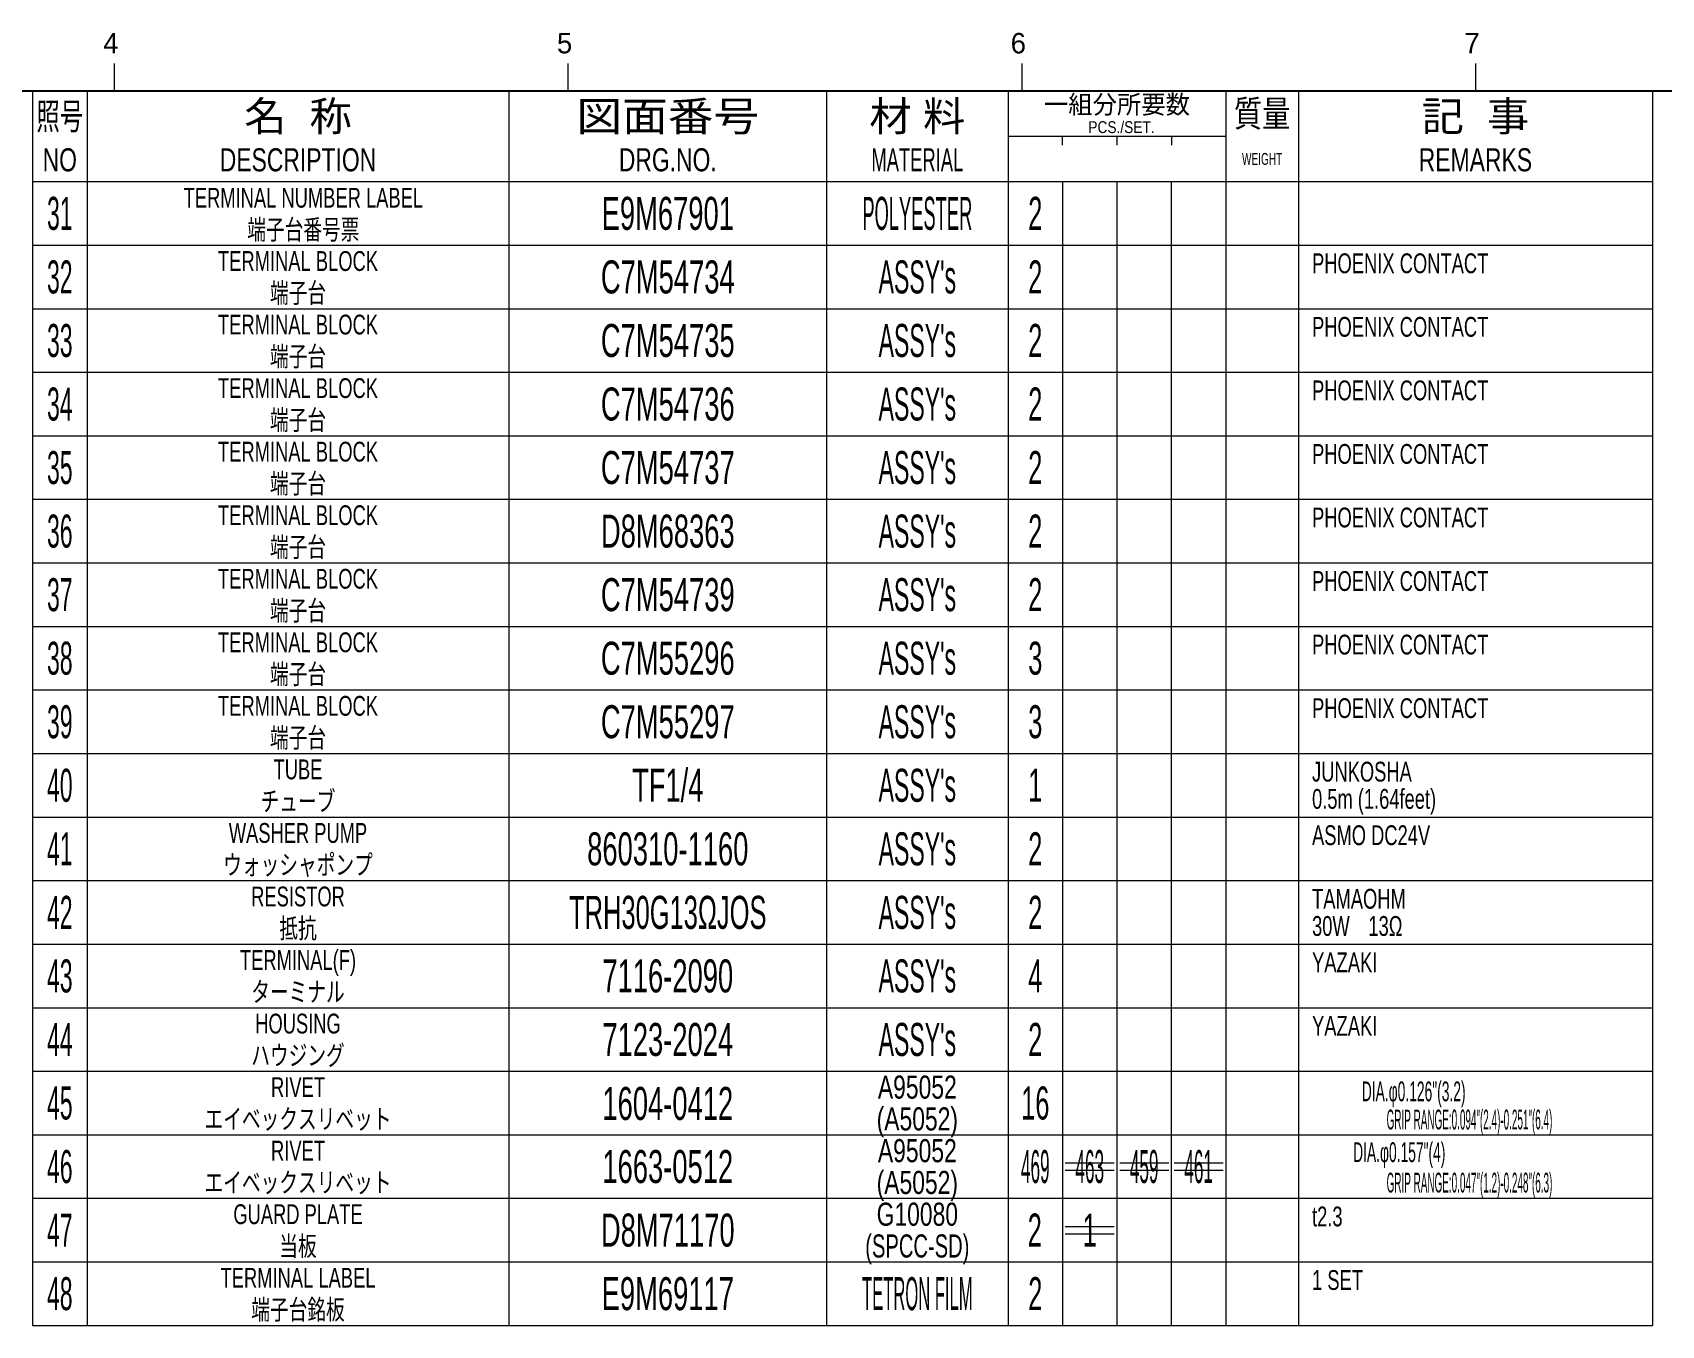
# Model space of a CAD drawing. Header units: millimetres. Extents: x 7 to 587, y 2 to 418.
# Drawn here: x 224 to 403.5, y 274 to 416.4 of the extents above; entities that cross this region are included whole.
import ezdxf
from ezdxf.enums import TextEntityAlignment as Align

# ---------------------------------------------------------------- set-up
doc = ezdxf.new("R2010")
doc.units = ezdxf.units.MM
for name, color, linetype in [('GR1_05', 7, 'Continuous'), ('図面枠C7M', 7, 'Continuous'), ('表題、部品表_01', 7, 'Continuous'), ('表題、部品表_02', 7, 'Continuous'), ('表題、部品表_03', 7, 'Continuous')]:
    doc.layers.add(name, color=color, linetype=linetype)
doc.styles.add('HG丸ｺﾞｼｯｸM-PRO', font='')
doc.styles.get('HG丸ｺﾞｼｯｸM-PRO').set_extended_font_data('HG丸ｺﾞｼｯｸM-PRO')

# ---------------------------------------------------------------- blocks, each defined once
blk = doc.blocks.new('BLKF023')
at = {"layer": '図面枠C7M', "color": 4, "linetype": 'Continuous', "lineweight": 13}
for p, q in [((233, 413), (233, 410)), ((283, 413), (283, 410)), ((333, 413), (333, 410)), ((383, 413), (383, 410))]:
    blk.add_line(p, q, dxfattribs=at)
at = {"layer": '図面枠C7M', "color": 2, "linetype": 'Continuous', "lineweight": 25}
blk.add_line((33, 410), (587, 410), dxfattribs=at)
at = {"layer": '図面枠C7M', "color": 4, "linetype": 'Continuous', "lineweight": 13, "style": 'HG丸ｺﾞｼｯｸM-PRO', "width": 1.003994}
for s, p in [('4', (231.79, 413.45)), ('5', (281.79, 413.45)), ('6', (331.79, 413.45)), ('7', (381.79, 413.45))]:
    blk.add_text(s, height=2.25, dxfattribs=at).set_placement(p, align=Align.BOTTOM_LEFT)
blk = doc.blocks.new('BLKF090')
at = {"layer": '表題、部品表_02', "color": 4, "linetype": 'Continuous', "lineweight": 13}
for p, q in [((224, 344), (224, 337)), ((224, 344), (402.5, 344)), ((230, 344), (230, 337)), ((276.5, 344), (276.5, 337)), ((311.5, 344), (311.5, 337)), ((331.5, 344), (331.5, 337)), ((337.5, 344), (337.5, 337)), ((343.5, 344), (343.5, 337)), ((349.5, 337), (349.5, 344)), ((355.5, 344), (355.5, 337)), ((363.5, 344), (363.5, 337)), ((402.5, 344), (402.5, 337)), ((224, 337), (402.5, 337))]:
    blk.add_line(p, q, dxfattribs=at)
blk = doc.blocks.new('BLKF092')
at = {"layer": '表題、部品表_02', "color": 4, "linetype": 'Continuous', "lineweight": 13}
for p, q in [((224, 337), (224, 330)), ((224, 337), (402.5, 337)), ((230, 337), (230, 330)), ((276.5, 337), (276.5, 330)), ((311.5, 337), (311.5, 330)), ((331.5, 337), (331.5, 330)), ((337.5, 337), (337.5, 330)), ((343.5, 337), (343.5, 330)), ((349.5, 330), (349.5, 337)), ((355.5, 337), (355.5, 330)), ((363.5, 337), (363.5, 330)), ((402.5, 337), (402.5, 330)), ((224, 330), (402.5, 330))]:
    blk.add_line(p, q, dxfattribs=at)
blk = doc.blocks.new('BLKF094')
at = {"layer": '表題、部品表_02', "color": 4, "linetype": 'Continuous', "lineweight": 13}
for p, q in [((224, 400), (224, 393)), ((224, 400), (402.5, 400)), ((230, 400), (230, 393)), ((276.5, 400), (276.5, 393)), ((311.5, 400), (311.5, 393)), ((331.5, 400), (331.5, 393)), ((337.5, 400), (337.5, 393)), ((343.5, 400), (343.5, 393)), ((349.5, 393), (349.5, 400)), ((355.5, 400), (355.5, 393)), ((363.5, 400), (363.5, 393)), ((402.5, 400), (402.5, 393)), ((224, 393), (402.5, 393))]:
    blk.add_line(p, q, dxfattribs=at)
blk = doc.blocks.new('BLKF096')
at = {"layer": '表題、部品表_02', "color": 4, "linetype": 'Continuous', "lineweight": 13}
for p, q in [((224, 393), (224, 386)), ((224, 393), (402.5, 393)), ((230, 393), (230, 386)), ((276.5, 393), (276.5, 386)), ((311.5, 393), (311.5, 386)), ((331.5, 393), (331.5, 386)), ((337.5, 393), (337.5, 386)), ((343.5, 393), (343.5, 386)), ((349.5, 386), (349.5, 393)), ((355.5, 393), (355.5, 386)), ((363.5, 393), (363.5, 386)), ((402.5, 393), (402.5, 386)), ((224, 386), (402.5, 386))]:
    blk.add_line(p, q, dxfattribs=at)
blk = doc.blocks.new('BLKF098')
at = {"layer": '表題、部品表_02', "color": 4, "linetype": 'Continuous', "lineweight": 13}
for p, q in [((224, 386), (224, 379)), ((224, 386), (402.5, 386)), ((230, 386), (230, 379)), ((276.5, 386), (276.5, 379)), ((311.5, 386), (311.5, 379)), ((331.5, 386), (331.5, 379)), ((337.5, 386), (337.5, 379)), ((343.5, 386), (343.5, 379)), ((349.5, 379), (349.5, 386)), ((355.5, 386), (355.5, 379)), ((363.5, 386), (363.5, 379)), ((402.5, 386), (402.5, 379)), ((224, 379), (402.5, 379))]:
    blk.add_line(p, q, dxfattribs=at)
blk = doc.blocks.new('BLKF100')
at = {"layer": '表題、部品表_02', "color": 4, "linetype": 'Continuous', "lineweight": 13}
for p, q in [((224, 379), (224, 372)), ((224, 379), (402.5, 379)), ((230, 379), (230, 372)), ((276.5, 379), (276.5, 372)), ((311.5, 379), (311.5, 372)), ((331.5, 379), (331.5, 372)), ((337.5, 379), (337.5, 372)), ((343.5, 379), (343.5, 372)), ((349.5, 372), (349.5, 379)), ((355.5, 379), (355.5, 372)), ((363.5, 379), (363.5, 372)), ((402.5, 379), (402.5, 372)), ((224, 372), (402.5, 372))]:
    blk.add_line(p, q, dxfattribs=at)
blk = doc.blocks.new('BLKF102')
at = {"layer": '表題、部品表_02', "color": 4, "linetype": 'Continuous', "lineweight": 13}
for p, q in [((224, 372), (224, 365)), ((224, 372), (402.5, 372)), ((230, 372), (230, 365)), ((276.5, 372), (276.5, 365)), ((311.5, 372), (311.5, 365)), ((331.5, 372), (331.5, 365)), ((337.5, 372), (337.5, 365)), ((343.5, 372), (343.5, 365)), ((349.5, 365), (349.5, 372)), ((355.5, 372), (355.5, 365)), ((363.5, 372), (363.5, 365)), ((402.5, 372), (402.5, 365)), ((224, 365), (402.5, 365))]:
    blk.add_line(p, q, dxfattribs=at)
blk = doc.blocks.new('BLKF104')
at = {"layer": '表題、部品表_02', "color": 4, "linetype": 'Continuous', "lineweight": 13}
for p, q in [((224, 365), (224, 358)), ((224, 365), (402.5, 365)), ((230, 365), (230, 358)), ((276.5, 365), (276.5, 358)), ((311.5, 365), (311.5, 358)), ((331.5, 365), (331.5, 358)), ((337.5, 365), (337.5, 358)), ((343.5, 365), (343.5, 358)), ((349.5, 358), (349.5, 365)), ((355.5, 365), (355.5, 358)), ((363.5, 365), (363.5, 358)), ((402.5, 365), (402.5, 358)), ((224, 358), (402.5, 358))]:
    blk.add_line(p, q, dxfattribs=at)
blk = doc.blocks.new('BLKF106')
at = {"layer": '表題、部品表_02', "color": 4, "linetype": 'Continuous', "lineweight": 13}
for p, q in [((224, 358), (224, 351)), ((224, 358), (402.5, 358)), ((230, 358), (230, 351)), ((276.5, 358), (276.5, 351)), ((311.5, 358), (311.5, 351)), ((331.5, 358), (331.5, 351)), ((337.5, 358), (337.5, 351)), ((343.5, 358), (343.5, 351)), ((349.5, 351), (349.5, 358)), ((355.5, 358), (355.5, 351)), ((363.5, 358), (363.5, 351)), ((402.5, 358), (402.5, 351)), ((224, 351), (402.5, 351))]:
    blk.add_line(p, q, dxfattribs=at)
blk = doc.blocks.new('BLKF108')
at = {"layer": '表題、部品表_02', "color": 4, "linetype": 'Continuous', "lineweight": 13}
for p, q in [((224, 351), (224, 344)), ((224, 351), (402.5, 351)), ((230, 351), (230, 344)), ((276.5, 351), (276.5, 344)), ((311.5, 351), (311.5, 344)), ((331.5, 351), (331.5, 344)), ((337.5, 351), (337.5, 344)), ((343.5, 351), (343.5, 344)), ((349.5, 344), (349.5, 351)), ((355.5, 351), (355.5, 344)), ((363.5, 351), (363.5, 344)), ((402.5, 351), (402.5, 344)), ((224, 344), (402.5, 344))]:
    blk.add_line(p, q, dxfattribs=at)
blk = doc.blocks.new('BLKF111')
at = {"layer": '表題、部品表_01', "color": 4, "linetype": 'Continuous', "lineweight": 13}
for p, q in [((224, 410), (224, 400)), ((224, 410), (402.5, 410)), ((230, 410), (230, 400)), ((276.5, 410), (276.5, 400)), ((311.5, 410), (311.5, 400)), ((331.5, 410), (331.5, 400)), ((355.5, 410), (355.5, 400)), ((363.5, 410), (363.5, 400)), ((402.5, 410), (402.5, 400)), ((331.5, 405), (355.5, 405)), ((337.5, 404), (337.5, 405)), ((343.5, 405), (343.5, 404)), ((349.5, 405), (349.5, 404)), ((224, 400), (402.5, 400))]:
    blk.add_line(p, q, dxfattribs=at)
at = {"layer": '表題、部品表_01', "color": 3, "linetype": 'Continuous', "lineweight": 35, "style": 'HG丸ｺﾞｼｯｸM-PRO'}
for s, height, width, p in [('名  称', 3.273, 1.042426, (253.25, 407.2)), ('材 料', 3.273, 1.042439, (321.5, 407.2)), ('一組分所要数', 2.036, 0.966638, (343.5, 408.5)), ('質量', 2.909, 0.781842, (359.5, 407.5)), ('記  事', 3.273, 1.042426, (383, 407.2)), ('照号', 2.909, 0.651535, (227, 407.2)), ('図面番号', 3.273, 1.127518, (294, 407.2)), ('PCS./SET.', 1.309, 0.862935, (344, 406)), ('NO', 2.545, 0.740841, (227, 402.4)), ('DESCRIPTION', 2.5455, 0.741365, (253.25, 402.4)), ('DRG.NO.', 2.545, 0.741189, (294, 402.4)), ('MATERIAL', 2.545, 0.594756, (321.5, 402.4)), ('WEIGHT', 1.309, 0.635507, (359.5, 402.5)), ('REMARKS', 2.545, 0.742803, (383, 402.4))]:
    blk.add_text(s, height=height, dxfattribs=dict(at, width=width)).set_placement(p, align=Align.MIDDLE_CENTER)
blk = doc.blocks.new('BLKF110')
at = {"layer": '表題、部品表_01', "color": 3, "linetype": 'Continuous', "lineweight": 13}
blk.add_blockref('BLKF111', (0, 0), dxfattribs=at)
blk = doc.blocks.new('BLKF112')
at = {"layer": '表題、部品表_02', "color": 4, "linetype": 'Continuous', "lineweight": 13}
for p, q in [((224, 330), (224, 323)), ((224, 330), (402.5, 330)), ((230, 330), (230, 323)), ((276.5, 330), (276.5, 323)), ((311.5, 330), (311.5, 323)), ((331.5, 330), (331.5, 323)), ((337.5, 330), (337.5, 323)), ((343.5, 330), (343.5, 323)), ((349.5, 323), (349.5, 330)), ((355.5, 330), (355.5, 323)), ((363.5, 330), (363.5, 323)), ((402.5, 330), (402.5, 323)), ((224, 323), (402.5, 323))]:
    blk.add_line(p, q, dxfattribs=at)
blk = doc.blocks.new('BLKF114')
at = {"layer": '表題、部品表_02', "color": 4, "linetype": 'Continuous', "lineweight": 13}
for p, q in [((224, 323), (224, 316)), ((224, 323), (402.5, 323)), ((230, 323), (230, 316)), ((276.5, 323), (276.5, 316)), ((311.5, 323), (311.5, 316)), ((331.5, 323), (331.5, 316)), ((337.5, 323), (337.5, 316)), ((343.5, 323), (343.5, 316)), ((349.5, 316), (349.5, 323)), ((355.5, 323), (355.5, 316)), ((363.5, 323), (363.5, 316)), ((402.5, 323), (402.5, 316)), ((224, 316), (402.5, 316))]:
    blk.add_line(p, q, dxfattribs=at)
blk = doc.blocks.new('BLKF116')
at = {"layer": '表題、部品表_02', "color": 4, "linetype": 'Continuous', "lineweight": 13}
for p, q in [((224, 316), (224, 309)), ((224, 316), (402.5, 316)), ((230, 316), (230, 309)), ((276.5, 316), (276.5, 309)), ((311.5, 316), (311.5, 309)), ((331.5, 316), (331.5, 309)), ((337.5, 316), (337.5, 309)), ((343.5, 316), (343.5, 309)), ((349.5, 309), (349.5, 316)), ((355.5, 316), (355.5, 309)), ((363.5, 316), (363.5, 309)), ((402.5, 316), (402.5, 309)), ((224, 309), (402.5, 309))]:
    blk.add_line(p, q, dxfattribs=at)
blk = doc.blocks.new('BLKF118')
at = {"layer": '表題、部品表_02', "color": 4, "linetype": 'Continuous', "lineweight": 13}
for p, q in [((224, 309), (224, 302)), ((224, 309), (402.5, 309)), ((230, 309), (230, 302)), ((276.5, 309), (276.5, 302)), ((311.5, 309), (311.5, 302)), ((331.5, 309), (331.5, 302)), ((337.5, 309), (337.5, 302)), ((343.5, 309), (343.5, 302)), ((349.5, 302), (349.5, 309)), ((355.5, 309), (355.5, 302)), ((363.5, 309), (363.5, 302)), ((402.5, 309), (402.5, 302)), ((224, 302), (402.5, 302))]:
    blk.add_line(p, q, dxfattribs=at)
blk = doc.blocks.new('BLKF120')
at = {"layer": '表題、部品表_02', "color": 4, "linetype": 'Continuous', "lineweight": 13}
for p, q in [((224, 302), (224, 295)), ((224, 302), (402.5, 302)), ((230, 302), (230, 295)), ((276.5, 302), (276.5, 295)), ((311.5, 302), (311.5, 295)), ((331.5, 302), (331.5, 295)), ((337.5, 302), (337.5, 295)), ((343.5, 302), (343.5, 295)), ((349.5, 295), (349.5, 302)), ((355.5, 302), (355.5, 295)), ((363.5, 302), (363.5, 295)), ((402.5, 302), (402.5, 295)), ((224, 295), (402.5, 295))]:
    blk.add_line(p, q, dxfattribs=at)
blk = doc.blocks.new('BLKF122')
at = {"layer": '表題、部品表_02', "color": 4, "linetype": 'Continuous', "lineweight": 13}
for p, q in [((224, 295), (224, 288)), ((224, 295), (402.5, 295)), ((230, 295), (230, 288)), ((276.5, 295), (276.5, 288)), ((311.5, 295), (311.5, 288)), ((331.5, 295), (331.5, 288)), ((337.5, 295), (337.5, 288)), ((343.5, 295), (343.5, 288)), ((349.5, 288), (349.5, 295)), ((355.5, 295), (355.5, 288)), ((363.5, 295), (363.5, 288)), ((402.5, 295), (402.5, 288)), ((224, 288), (402.5, 288))]:
    blk.add_line(p, q, dxfattribs=at)
blk = doc.blocks.new('BLKF142')
at = {"layer": '表題、部品表_02', "color": 4, "linetype": 'Continuous', "lineweight": 13}
for p, q in [((224, 288), (224, 281)), ((224, 288), (402.5, 288)), ((230, 288), (230, 281)), ((276.5, 288), (276.5, 281)), ((311.5, 288), (311.5, 281)), ((331.5, 288), (331.5, 281)), ((337.5, 288), (337.5, 281)), ((343.5, 288), (343.5, 281)), ((349.5, 281), (349.5, 288)), ((355.5, 288), (355.5, 281)), ((363.5, 288), (363.5, 281)), ((402.5, 288), (402.5, 281)), ((224, 281), (402.5, 281))]:
    blk.add_line(p, q, dxfattribs=at)
blk = doc.blocks.new('BLKF145')
at = {"layer": '表題、部品表_02', "color": 4, "linetype": 'Continuous', "lineweight": 13}
for p, q in [((224, 281), (224, 274)), ((224, 281), (402.5, 281)), ((230, 281), (230, 274)), ((276.5, 281), (276.5, 274)), ((311.5, 281), (311.5, 274)), ((331.5, 281), (331.5, 274)), ((337.5, 281), (337.5, 274)), ((343.5, 281), (343.5, 274)), ((349.5, 274), (349.5, 281)), ((355.5, 281), (355.5, 274)), ((363.5, 281), (363.5, 274)), ((402.5, 281), (402.5, 274)), ((224, 274), (402.5, 274))]:
    blk.add_line(p, q, dxfattribs=at)

msp = doc.modelspace()

# ---------------------------------------------------------------- linework, layer by layer
at = {"layer": 'GR1_05', "color": 4, "linetype": 'Continuous', "lineweight": 13}
for p, q in [((337.8, 291.9), (343.2, 291.9)), ((337.8, 291.1), (343.2, 291.1)), ((343.8, 291.9), (349.2, 291.9)), ((343.8, 291.1), (349.2, 291.1)), ((349.8, 291.9), (355.2, 291.9)), ((349.8, 291.1), (355.2, 291.1)), ((337.8, 284.9), (343.2, 284.9)), ((337.8, 284.1), (343.2, 284.1))]:
    msp.add_line(p, q, dxfattribs=at)

# ---------------------------------------------------------------- block references
at = {"layer": '図面枠C7M', "color": 4, "linetype": 'Continuous', "lineweight": 13}
msp.add_blockref('BLKF023', (0, 0), dxfattribs=at)
at = {"layer": '表題、部品表_01', "color": 3, "linetype": 'Continuous', "lineweight": 13}
msp.add_blockref('BLKF110', (0, 0), dxfattribs=at)
at = {"layer": '表題、部品表_02', "color": 4, "linetype": 'Continuous', "lineweight": 13}
for name in ['BLKF094', 'BLKF096', 'BLKF098', 'BLKF100', 'BLKF102', 'BLKF104', 'BLKF106', 'BLKF108', 'BLKF090', 'BLKF092', 'BLKF112', 'BLKF114', 'BLKF116', 'BLKF118', 'BLKF120', 'BLKF122', 'BLKF142', 'BLKF145']:
    msp.add_blockref(name, (0, 0), dxfattribs=at)

# ---------------------------------------------------------------- texts
at = {"layer": 'GR1_05', "color": 3, "linetype": 'Continuous', "lineweight": 35, "style": 'HG丸ｺﾞｼｯｸM-PRO'}
for s, height, width, p in [('463', 3.636, 0.389528, (340.5, 291.5)), ('459', 3.636, 0.389528, (346.5, 291.5)), ('461', 3.636, 0.389528, (352.5, 291.5)), ('1', 3.64, 0.576062, (340.5, 284.5))]:
    msp.add_text(s, height=height, dxfattribs=dict(at, width=width)).set_placement(p, align=Align.MIDDLE_CENTER)
at = {"layer": '表題、部品表_03', "color": 3, "linetype": 'Continuous', "lineweight": 35, "style": 'HG丸ｺﾞｼｯｸM-PRO'}
for s, height, width, p in [('TERMINAL NUMBER LABEL', 2.1818, 0.692737, (253.84, 398.22)), ('31', 3.636, 0.521199, (227, 396.5)), ('E9M67901', 3.636, 0.619819, (294, 396.5)), ('POLYESTER', 3.636, 0.41533, (321.5, 396.5)), ('2', 3.64, 0.576062, (334.5, 396.5)), ('端子台番号票', 2.182, 0.692256, (253.84, 394.72)), ('32', 3.636, 0.521199, (227, 389.5)), ('TERMINAL BLOCK', 2.1818, 0.693044, (253.25, 391.25)), ('C7M54734', 3.636, 0.619792, (294, 389.5)), ("ASSY's", 3.636, 0.522811, (321.5, 389.5)), ('2', 3.64, 0.576062, (334.5, 389.5)), ('端子台', 2.182, 0.692256, (253.25, 387.75)), ('33', 3.636, 0.521199, (227, 382.5)), ('TERMINAL BLOCK', 2.1818, 0.693044, (253.25, 384.25)), ('C7M54735', 3.636, 0.619792, (294, 382.5)), ("ASSY's", 3.636, 0.522811, (321.5, 382.5)), ('2', 3.64, 0.576062, (334.5, 382.5)), ('端子台', 2.182, 0.692256, (253.25, 380.75)), ('34', 3.636, 0.521199, (227, 375.5)), ('TERMINAL BLOCK', 2.1818, 0.693044, (253.25, 377.25)), ('C7M54736', 3.636, 0.619792, (294, 375.5)), ("ASSY's", 3.636, 0.522811, (321.5, 375.5)), ('2', 3.64, 0.576062, (334.5, 375.5)), ('端子台', 2.182, 0.692256, (253.25, 373.75)), ('35', 3.636, 0.521199, (227, 368.5)), ('TERMINAL BLOCK', 2.1818, 0.693044, (253.25, 370.25)), ('C7M54737', 3.636, 0.619792, (294, 368.5)), ("ASSY's", 3.636, 0.522811, (321.5, 368.5)), ('2', 3.64, 0.576062, (334.5, 368.5)), ('端子台', 2.182, 0.692256, (253.25, 366.75)), ('36', 3.636, 0.521199, (227, 361.5)), ('TERMINAL BLOCK', 2.1818, 0.693044, (253.25, 363.25)), ('D8M68363', 3.636, 0.619412, (294, 361.5)), ("ASSY's", 3.636, 0.522811, (321.5, 361.5)), ('2', 3.64, 0.576062, (334.5, 361.5)), ('端子台', 2.182, 0.692256, (253.25, 359.75)), ('TERMINAL BLOCK', 2.1818, 0.693044, (253.25, 356.25)), ('37', 3.636, 0.521199, (227, 354.5)), ('C7M54739', 3.636, 0.619792, (294, 354.5)), ("ASSY's", 3.636, 0.522811, (321.5, 354.5)), ('2', 3.64, 0.576062, (334.5, 354.5)), ('端子台', 2.182, 0.692256, (253.25, 352.75)), ('TERMINAL BLOCK', 2.1818, 0.693044, (253.25, 349.25)), ('38', 3.636, 0.521199, (227, 347.5)), ('C7M55296', 3.636, 0.619792, (294, 347.5)), ("ASSY's", 3.636, 0.522811, (321.5, 347.5)), ('3', 3.64, 0.576062, (334.5, 347.5)), ('端子台', 2.182, 0.692256, (253.25, 345.75)), ('TERMINAL BLOCK', 2.1818, 0.693044, (253.25, 342.25)), ('39', 3.636, 0.521199, (227, 340.5)), ('C7M55297', 3.636, 0.619792, (294, 340.5)), ("ASSY's", 3.636, 0.522811, (321.5, 340.5)), ('3', 3.64, 0.576062, (334.5, 340.5)), ('端子台', 2.182, 0.692256, (253.25, 338.75)), ('TUBE', 2.182, 0.69322, (253.25, 335.25)), ('40', 3.636, 0.521199, (227, 333.5)), ('TF1/4', 3.636, 0.618394, (294, 333.5)), ("ASSY's", 3.636, 0.522811, (321.5, 333.5)), ('1', 3.64, 0.576062, (334.5, 333.5)), ('チューブ', 2.182, 0.692256, (253.25, 331.75)), ('WASHER PUMP', 2.1818, 0.691544, (253.25, 328.25)), ('41', 3.636, 0.521199, (227, 326.5)), ('860310-1160', 3.6364, 0.61986, (294, 326.5)), ("ASSY's", 3.636, 0.522811, (321.5, 326.5)), ('2', 3.64, 0.576062, (334.5, 326.5)), ('ウォッシャポンプ', 2.182, 0.692256, (253.25, 324.75)), ('42', 3.636, 0.521199, (227, 319.5)), ('RESISTOR', 2.182, 0.692628, (253.25, 321.25)), ('TRH30G13ΩJOS', 3.6364, 0.577183, (294, 319.5)), ("ASSY's", 3.636, 0.522811, (321.5, 319.5)), ('2', 3.64, 0.576062, (334.5, 319.5)), ('抵抗', 2.182, 0.692256, (253.25, 317.75)), ('43', 3.636, 0.521199, (227, 312.5)), ('TERMINAL(F)', 2.1818, 0.692798, (253.25, 314.25)), ('7116-2090', 3.636, 0.619839, (294, 312.5)), ("ASSY's", 3.636, 0.522811, (321.5, 312.5)), ('4', 3.64, 0.576062, (334.5, 312.5)), ('ターミナル', 2.182, 0.692256, (253.25, 310.75)), ('44', 3.636, 0.521199, (227, 305.5)), ('HOUSING', 2.182, 0.691634, (253.25, 307.25)), ('7123-2024', 3.636, 0.619839, (294, 305.5)), ("ASSY's", 3.636, 0.522811, (321.5, 305.5)), ('2', 3.64, 0.576062, (334.5, 305.5)), ('ハウジング', 2.182, 0.692256, (253.25, 303.75)), ('A95052', 2.545, 0.741089, (321.5, 300.25)), ('45', 3.636, 0.521199, (227, 298.5)), ('RIVET', 2.182, 0.692838, (253.25, 300.25)), ('1604-0412', 3.636, 0.619839, (294, 298.45)), ('16', 3.636, 0.576062, (334.5, 298.5)), ('エイベックスリベット', 2.182, 0.692256, (253.25, 296.75)), ('(A5052)', 2.545, 0.740435, (321.5, 296.75)), ('A95052', 2.545, 0.741089, (321.5, 293.25)), ('46', 3.636, 0.521199, (227, 291.5)), ('RIVET', 2.182, 0.692838, (253.25, 293.25)), ('1663-0512', 3.636, 0.619839, (294, 291.5)), ('469', 3.636, 0.389528, (334.5, 291.5)), ('エイベックスリベット', 2.182, 0.692256, (253.25, 289.75)), ('(A5052)', 2.545, 0.740435, (321.5, 289.75)), ('GUARD PLATE', 2.1818, 0.692249, (253.25, 286.25)), ('G10080', 2.545, 0.740408, (321.5, 286.25)), ('47', 3.636, 0.521199, (227, 284.5)), ('D8M71170', 3.636, 0.619412, (294, 284.5)), ('2', 3.64, 0.576062, (334.44, 284.5)), ('当板', 2.182, 0.692256, (253.25, 282.75)), ('(SPCC-SD)', 2.545, 0.652377, (321.5, 282.75)), ('TERMINAL LABEL', 2.1818, 0.693017, (253.25, 279.25)), ('48', 3.636, 0.521199, (227, 277.5)), ('E9M69117', 3.636, 0.619819, (294, 277.5)), ('TETRON FILM', 3.6364, 0.375921, (321.5, 277.5)), ('2', 3.64, 0.576062, (334.5, 277.5)), ('端子台銘板', 2.182, 0.692256, (253.25, 275.75))]:
    msp.add_text(s, height=height, dxfattribs=dict(at, width=width)).set_placement(p, align=Align.MIDDLE_CENTER)
for s, height, width, p in [('PHOENIX CONTACT', 2.1818, 0.692624, (365, 391)), ('PHOENIX CONTACT', 2.1818, 0.692624, (365, 384)), ('PHOENIX CONTACT', 2.1818, 0.692624, (365, 377)), ('PHOENIX CONTACT', 2.1818, 0.692624, (365, 370)), ('PHOENIX CONTACT', 2.1818, 0.692624, (365, 363)), ('PHOENIX CONTACT', 2.1818, 0.692624, (365, 356)), ('PHOENIX CONTACT', 2.1818, 0.692624, (365, 349)), ('PHOENIX CONTACT', 2.1818, 0.692624, (365, 342)), ('JUNKOSHA', 2.182, 0.69183, (365, 335)), ('0.5m (1.64feet)', 2.1818, 0.690929, (365, 332)), ('ASMO DC24V', 2.182, 0.691908, (365, 328)), ('TAMAOHM', 2.182, 0.693044, (365, 321)), ('30W\u300013Ω', 2.182, 0.691519, (365, 318)), ('YAZAKI', 2.182, 0.693911, (365, 314)), ('YAZAKI', 2.182, 0.693911, (365, 307)), ('t2.3', 2.182, 0.690457, (365, 286)), ('1 SET', 2.182, 0.691655, (365, 279))]:
    msp.add_text(s, height=height, dxfattribs=dict(at, width=width)).set_placement(p, align=Align.MIDDLE_LEFT)
at = {"layer": '表題、部品表_03', "color": 3, "linetype": 'Continuous', "lineweight": 9, "style": 'HG丸ｺﾞｼｯｸM-PRO'}
for s, width, p in [('DIA.φ0.126"(3.2)', 0.522359, (376.2, 299.78)), ('GRIP RANGE:0.094"(2.4)-0.251"(6.4)', 0.374474, (382.35, 296.68)), ('DIA.φ0.157"(4)', 0.522239, (374.61, 293.08)), ('GRIP RANGE:0.047"(1.2)-0.248"(6.3)', 0.374474, (382.35, 289.73))]:
    msp.add_text(s, height=2.1818, dxfattribs=dict(at, width=width)).set_placement(p, align=Align.MIDDLE_CENTER)

doc.saveas('drawing.dxf')
